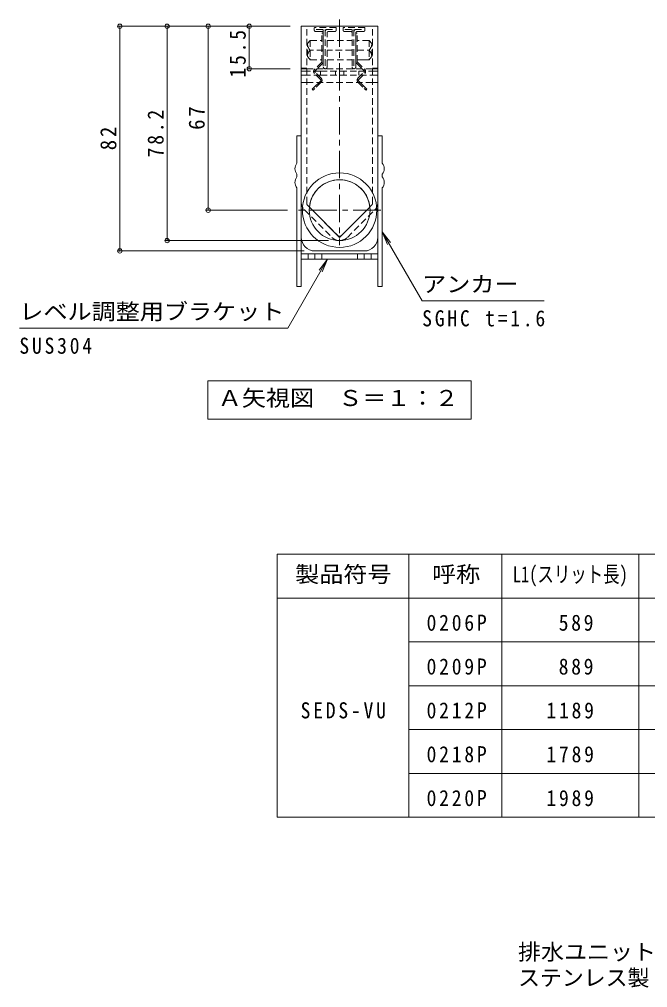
# Model space of a CAD drawing. Units: millimetres on the paper, enlarged 5 times, with parts at other scales. Extents: x -910 to 1371, y -980 to 819.
# Drawn here: x -688 to -114, y -980 to -97 of the extents above; entities that cross this region are included whole.
import ezdxf
from ezdxf.enums import TextEntityAlignment as Align

# ---------------------------------------------------------------- set-up
doc = ezdxf.new("R2010")
doc.units = ezdxf.units.MM
doc.header["$LTSCALE"] = 5
doc.header["$PDMODE"] = 32
doc.header["$PDSIZE"] = 4
for name, pattern in [('CHAIN1', [8, 5, -1, 1, -1]), ('CHAIN2', [12, 9, -1, 1, -1]), ('DASHED1', [1.8, 1.2, -0.6])]:
    doc.linetypes.add(name, pattern=pattern)
for name, color, linetype, lineweight in [('D-0_0226_下階梁情報', 4, 'DASHED1', 9), ('D-1_0227_下階間仕切�', 3, 'DASHED1', 9), ('D-2_0218_', 2, 'DASHED1', 9), ('D-3_0217_', 6, 'DASHED1', 9), ('D-4_0216_', 7, 'Continuous', 9), ('D-5_0242_', 7, 'Continuous', 9), ('D-6_0220_', 2, 'Continuous', 9), ('D-7_0219_', 5, 'DASHED1', 5), ('D-8_0221_', 4, 'DASHED1', 9), ('D-A_0243_', 1, 'Continuous', 5), ('F-5_F-5ﾚｲﾔ', 2, 'Continuous', 9), ('F-F_F-Fﾚｲﾔ', 2, 'Continuous', 9)]:
    doc.layers.add(name, color=color, linetype=linetype, lineweight=lineweight)
doc.styles.add('ＭＳ ゴシック', font='')
doc.styles.get('ＭＳ ゴシック').set_extended_font_data('MS Gothic')

msp = doc.modelspace()

# ---------------------------------------------------------------- linework, layer by layer
at = {"layer": 'D-0_0226_下階梁情報', "linetype": 'CHAIN1'}
for p, q in [((-395.698, -96.656), (-395.698, -302.592)), ((-358.201, -270.7), (-433.195, -270.7))]:
    msp.add_line(p, q, dxfattribs=at)
at = {"layer": 'D-0_0226_下階梁情報'}
for p, q in [((-430.698, -263.45), (-430.698, -102.942)), ((-430.698, -102.942), (-425.698, -102.942)), ((-425.698, -264.486), (-425.698, -102.942)), ((-365.698, -264.502), (-365.698, -102.942)), ((-360.698, -102.942), (-365.698, -102.942)), ((-360.698, -263.482), (-360.698, -102.942)), ((-430.698, -141.318), (-425.698, -141.318)), ((-360.698, -141.318), (-365.698, -141.318)), ((-430.698, -154.192), (-425.698, -154.192)), ((-360.698, -154.192), (-365.698, -154.192)), ((-427.769, -270.521), (-402.769, -295.521)), ((-424.966, -266.253), (-397.466, -293.753)), ((-366.43, -266.253), (-393.93, -293.753)), ((-388.627, -295.521), (-363.627, -270.521))]:
    msp.add_line(p, q, dxfattribs=at)
for centre, radius, start, end in [((-420.698, -263.45), 10, 180, 225), ((-423.198, -264.486), 2.5, 180, 225), ((-368.198, -264.486), 2.5, 315, 359.63206), ((-370.698, -263.45), 10, 315, 359.81603), ((-395.698, -288.45), 10, 225, 315), ((-395.698, -291.986), 2.5, 225, 315)]:
    msp.add_arc(centre, radius, start, end, dxfattribs=at)
at = {"layer": 'D-1_0227_下階間仕切�'}
for p, q in [((-425.698, -141.692), (-430.698, -141.692)), ((-425.698, -141.692), (-365.698, -141.692)), ((-365.698, -141.692), (-360.698, -141.692)), ((-425.698, -154.192), (-365.698, -154.192))]:
    msp.add_line(p, q, dxfattribs=at)
at = {"layer": 'D-2_0218_'}
for p, q in [((-418.823, -104.442), (-418.823, -106.442)), ((-399.073, -104.192), (-418.573, -104.192)), ((-417.073, -105.942), (-400.573, -105.942)), ((-410.573, -105.942), (-410.573, -139.942)), ((-408.823, -105.942), (-408.823, -139.942)), ((-398.823, -106.442), (-398.823, -104.442)), ((-392.573, -104.442), (-392.573, -106.442)), ((-372.823, -104.192), (-392.323, -104.192)), ((-390.823, -105.942), (-374.323, -105.942)), ((-384.323, -105.942), (-384.323, -139.942)), ((-382.573, -105.942), (-382.573, -139.942)), ((-372.573, -106.442), (-372.573, -104.442)), ((-417.573, -107.692), (-411.823, -107.692)), ((-407.073, -139.942), (-407.073, -108.942)), ((-405.823, -107.692), (-400.073, -107.692)), ((-391.323, -107.692), (-385.573, -107.692)), ((-380.823, -139.942), (-380.823, -108.942)), ((-379.573, -107.692), (-373.823, -107.692))]:
    msp.add_line(p, q, dxfattribs=at)
at = {"layer": 'D-2_0218_', "color": 3}
for p, q in [((-425.073, -118.817), (-422.573, -115.853)), ((-425.073, -130.567), (-425.073, -118.817)), ((-422.573, -115.853), (-422.573, -132.755)), ((-422.573, -115.853), (-411.823, -115.853)), ((-407.073, -115.853), (-384.323, -115.853)), ((-368.823, -115.853), (-379.573, -115.853)), ((-368.823, -115.853), (-368.823, -132.755)), ((-366.323, -118.817), (-368.823, -115.853)), ((-366.323, -130.567), (-366.323, -118.817)), ((-425.073, -130.567), (-423.228, -132.755)), ((-410.573, -124.692), (-422.573, -124.692)), ((-384.323, -124.692), (-407.073, -124.692)), ((-379.573, -124.692), (-368.823, -124.692)), ((-366.323, -130.567), (-368.168, -132.755)), ((-423.228, -132.755), (-422.573, -133.531)), ((-422.573, -132.755), (-422.573, -133.531)), ((-422.573, -133.531), (-411.823, -133.531)), ((-407.073, -133.531), (-384.323, -133.531)), ((-373.198, -133.531), (-379.573, -133.531)), ((-368.168, -132.755), (-368.823, -133.531))]:
    msp.add_line(p, q, dxfattribs=at)
msp.add_lwpolyline([(-368.823, -132.755), (-368.823, -133.531), (-373.198, -133.531)], dxfattribs=at)
at = {"layer": 'D-2_0218_'}
for centre, radius, start, end in [((-418.573, -104.442), 0.25, 90, 180), ((-407.073, -107.692), 1.75, 89.99998, 180), ((-399.073, -104.442), 0.25, 0, 90), ((-392.323, -104.442), 0.25, 90, 180), ((-380.823, -107.692), 1.75, 89.99998, 180), ((-372.823, -104.442), 0.25, 0, 90), ((-417.573, -106.442), 1.25, 180, 270), ((-411.823, -108.942), 1.25, 0, 90), ((-405.823, -108.942), 1.25, 90, 180), ((-400.073, -106.442), 1.25, 270, 0), ((-391.323, -106.442), 1.25, 180, 270), ((-385.573, -108.942), 1.25, 0, 90), ((-379.573, -108.942), 1.25, 90, 180), ((-373.823, -106.442), 1.25, 270, 0), ((-408.823, -139.942), 1.75, 179.99998, 0), ((-382.573, -139.942), 1.75, 179.99998, 0)]:
    msp.add_arc(centre, radius, start, end, dxfattribs=at)
at = {"layer": 'D-2_0218_', "color": 3}
for centre, start, end in [((-416.608, -118.685), 180.89706, 225.20555), ((-374.788, -118.685), 314.79445, 359.10294), ((-416.608, -130.7), 134.79445, 179.10294), ((-374.788, -130.7), 0.89706, 45.20555)]:
    msp.add_arc(centre, 8.466, start, end, dxfattribs=at)
at = {"layer": 'D-3_0217_'}
for p, q in [((-430.698, -270.442), (-427.848, -270.442)), ((-363.549, -270.442), (-360.698, -270.442)), ((-424.448, -310.442), (-424.448, -315.442)), ((-411.948, -310.442), (-411.948, -315.442)), ((-379.448, -310.442), (-379.448, -315.442)), ((-366.948, -310.442), (-366.948, -315.442))]:
    msp.add_line(p, q, dxfattribs=at)
at = {"layer": 'D-3_0217_', "linetype": 'Continuous'}
for p, q in [((-360.698, -310.442), (-430.698, -310.442)), ((-360.698, -315.442), (-430.698, -315.442))]:
    msp.add_line(p, q, dxfattribs=at)
at = {"layer": 'D-3_0217_', "linetype": 'CHAIN2'}
for p, q in [((-418.198, -310.442), (-418.198, -315.442)), ((-373.198, -310.442), (-373.198, -315.442))]:
    msp.add_line(p, q, dxfattribs=at)
at = {"layer": 'D-4_0216_'}
for p, q in [((-597.845, -102.942), (-440.698, -102.942)), ((-596.345, -102.942), (-596.345, -307.942)), ((-553.198, -102.942), (-553.198, -298.45)), ((-515.698, -102.942), (-515.698, -270.7)), ((-478.198, -102.942), (-478.198, -141.692)), ((-479.698, -141.692), (-440.698, -141.692)), ((-517.198, -270.7), (-443.195, -270.7)), ((-554.698, -298.45), (-405.698, -298.45)), ((-597.845, -307.942), (-428.198, -307.942))]:
    msp.add_line(p, q, dxfattribs=at)
for p in [(-596.345, -102.942), (-553.198, -102.942), (-515.698, -102.942), (-478.198, -102.942), (-478.198, -141.692), (-515.698, -270.7), (-553.198, -298.45), (-596.345, -307.942)]:
    msp.add_point(p, dxfattribs=at)
at = {"layer": 'D-5_0242_'}
for p, q in [((-356.698, -290.442), (-351.914, -301.991)), ((-406.709, -315.442), (-414.319, -325.359)), ((-320.331, -353.432), (-209.081, -353.432)), ((-443.076, -378.432), (-688.076, -378.432)), ((-515.948, -426.307), (-275.448, -426.307)), ((-515.948, -426.307), (-515.948, -461.307)), ((-275.448, -426.307), (-275.448, -461.307)), ((-515.948, -461.307), (-275.448, -461.307))]:
    msp.add_line(p, q, dxfattribs=at)
for points in [[(-320.331, -353.432), (-356.698, -290.442), (-349.088, -300.359)], [(-443.076, -378.432), (-406.709, -315.442), (-411.493, -326.991)]]:
    msp.add_lwpolyline(points, dxfattribs=at)
at = {"layer": 'D-6_0220_'}
for p, q in [((-430.698, -295.442), (-430.698, -102.942)), ((-360.698, -102.942), (-430.698, -102.942)), ((-360.698, -295.442), (-360.698, -102.942)), ((-423.308, -267.911), (-395.698, -295.521)), ((-368.088, -267.911), (-395.698, -295.521)), ((-373.198, -307.942), (-418.198, -307.942))]:
    msp.add_line(p, q, dxfattribs=at)
at = {"layer": 'D-6_0220_', "color": 5, "lineweight": 5}
for radius in [34, 27.75]:
    msp.add_circle((-395.698, -270.7), radius, dxfattribs=at)
at = {"layer": 'D-6_0220_'}
for centre, radius, start, end in [((-395.698, -270.7), 27.75, 5.76694, 174.23267), ((-418.198, -295.442), 12.5, 180, 270), ((-373.198, -295.442), 12.5, 270, 0)]:
    msp.add_arc(centre, radius, start, end, dxfattribs=at)
at = {"layer": 'D-7_0219_'}
for p, q in [((-425.698, -143.942), (-430.698, -143.942)), ((-425.698, -147.692), (-430.698, -147.692)), ((-413.198, -143.942), (-425.698, -143.942)), ((-413.198, -147.692), (-425.698, -147.692)), ((-413.198, -143.942), (-378.198, -143.942)), ((-413.198, -143.942), (-413.198, -147.692)), ((-413.198, -147.692), (-365.698, -147.692)), ((-399.448, -143.942), (-399.448, -147.692)), ((-391.948, -143.942), (-391.948, -147.692)), ((-378.198, -143.942), (-365.698, -143.942)), ((-378.198, -143.942), (-378.198, -147.692)), ((-365.698, -143.942), (-360.698, -143.942)), ((-365.698, -147.692), (-360.698, -147.692))]:
    msp.add_line(p, q, dxfattribs=at)
at = {"layer": 'D-8_0221_'}
for p, q in [((-411.823, -135.273), (-411.823, -109.192)), ((-411.823, -109.192), (-410.573, -109.192)), ((-410.573, -135.014), (-410.573, -109.192)), ((-379.573, -109.192), (-380.823, -109.192)), ((-380.823, -135.014), (-380.823, -109.192)), ((-379.573, -135.273), (-379.573, -109.192)), ((-412.006, -135.715), (-417.984, -141.692)), ((-411.305, -136.782), (-416.216, -141.692)), ((-380.091, -136.782), (-375.18, -141.692)), ((-379.39, -135.715), (-373.412, -141.692)), ((-418.026, -141.734), (-418.716, -142.425)), ((-412.926, -151.75), (-418.716, -145.96)), ((-416.299, -141.776), (-417.832, -143.308)), ((-412.484, -150.425), (-417.832, -145.076)), ((-378.912, -150.425), (-373.564, -145.076)), ((-378.47, -151.75), (-372.68, -145.96)), ((-375.097, -141.776), (-373.564, -143.308)), ((-373.37, -141.734), (-372.68, -142.425)), ((-418.198, -157.907), (-420.695, -160.403)), ((-412.716, -154.192), (-418.198, -159.674)), ((-414.484, -154.192), (-418.198, -157.907)), ((-412.926, -152.634), (-414.484, -154.192)), ((-412.484, -153.96), (-412.716, -154.192)), ((-378.912, -153.96), (-378.68, -154.192)), ((-378.68, -154.192), (-373.198, -159.674)), ((-378.47, -152.634), (-376.912, -154.192)), ((-376.912, -154.192), (-373.198, -157.907)), ((-373.198, -157.907), (-370.701, -160.403))]:
    msp.add_line(p, q, dxfattribs=at)
for points in [[(-418.198, -159.674), (-419.811, -161.287), (-420.695, -160.403)], [(-373.198, -159.674), (-371.585, -161.287), (-370.701, -160.403)]]:
    msp.add_lwpolyline(points, dxfattribs=at)
for centre, radius, start, end in [((-412.448, -135.273), 0.625, 315, 0), ((-413.073, -135.014), 2.5, 315, 0), ((-378.323, -135.014), 2.5, 180, 225), ((-378.948, -135.273), 0.625, 180, 225), ((-416.948, -144.192), 2.5, 135, 225), ((-416.948, -144.192), 1.25, 135, 225), ((-374.448, -144.192), 1.25, 315, 45), ((-374.448, -144.192), 2.5, 315, 45), ((-413.368, -152.192), 0.625, 315, 45), ((-414.251, -152.192), 2.5, 315, 45), ((-377.145, -152.192), 2.5, 135, 225), ((-378.028, -152.192), 0.625, 135, 225)]:
    msp.add_arc(centre, radius, start, end, dxfattribs=at)
at = {"layer": 'D-A_0243_'}
for p, q in [((-430.698, -202.942), (-434.698, -202.942)), ((-434.698, -202.942), (-434.698, -215.942)), ((-430.698, -202.942), (-430.698, -215.942)), ((-360.698, -202.942), (-356.698, -202.942)), ((-360.698, -202.942), (-360.698, -215.942)), ((-356.698, -202.942), (-356.698, -215.942)), ((-434.698, -215.942), (-434.698, -227.942)), ((-430.698, -215.942), (-430.698, -340.442)), ((-360.698, -215.942), (-360.698, -340.442)), ((-356.698, -215.942), (-356.698, -227.942)), ((-434.698, -237.942), (-434.698, -240.442)), ((-356.698, -237.942), (-356.698, -240.442)), ((-434.698, -250.442), (-434.698, -340.442)), ((-356.698, -250.442), (-356.698, -340.442)), ((-430.698, -340.442), (-434.698, -340.442)), ((-360.698, -340.442), (-356.698, -340.442))]:
    msp.add_line(p, q, dxfattribs=at)
for centre, start, end in [((-428.43, -232.942), 141.41991, 218.58009), ((-362.966, -232.942), 321.41991, 38.58009), ((-428.43, -245.442), 141.41991, 218.58009), ((-362.966, -245.442), 321.41991, 38.58009)]:
    msp.add_arc(centre, 8.018, start, end, dxfattribs=at)
at = {"layer": 'F-F_F-Fﾚｲﾔ', "color": 7}
for p, q in [((-452.553, -824.589), (-452.553, -584.589)), ((-452.553, -584.589), (507.447, -584.589)), ((-332.563, -824.589), (-332.563, -584.589)), ((-247.552, -824.589), (-247.552, -584.589)), ((-122.553, -824.589), (-122.553, -584.589)), ((-452.553, -624.589), (507.447, -624.589)), ((-37.553, -664.589), (-332.563, -664.589)), ((-37.553, -704.589), (-332.563, -704.589)), ((-37.553, -744.589), (-332.563, -744.589)), ((-37.553, -784.589), (-332.563, -784.589)), ((507.447, -824.589), (-452.553, -824.589))]:
    msp.add_line(p, q, dxfattribs=at)

# ---------------------------------------------------------------- texts
at = {"layer": 'D-4_0216_', "color": 2, "char_height": 14.66, "attachment_point": 7, "rotation": 90, "style": 'ＭＳ ゴシック'}
for s, insert in [('\\T1.28;\\W0.9;15.5', (-481.198, -149.768)), ('\\T1.28;\\W0.9;78.2', (-556.198, -222.571)), ('\\T1.27;\\W0.95;67', (-518.698, -197.446)), ('\\T1.27;\\W0.95;82', (-599.345, -216.067))]:
    msp.add_mtext(s, dxfattribs=dict(at, insert=insert))
at = {"layer": 'D-5_0242_', "color": 2, "style": 'ＭＳ ゴシック', "width": 1.1}
for s, p in [('アンカー', (-320.331, -349.932)), ('レベル調整用ブラケット', (-688.076, -374.932)), ('Ａ矢視図\u3000Ｓ＝１：２', (-506.948, -453.807))]:
    msp.add_text(s, height=14.66, dxfattribs=at).set_placement(p, align=Align.BOTTOM_LEFT)
at = {"layer": 'D-5_0242_', "color": 2, "char_height": 14.66, "attachment_point": 7, "style": 'ＭＳ ゴシック'}
for s, insert in [('\\T1.28;\\W0.9;SGHC\\~t=1.6', (-320.331, -376.932)), ('\\T1.28;\\W0.9;SUS304', (-688.076, -401.932))]:
    msp.add_mtext(s, dxfattribs=dict(at, insert=insert))
at = {"layer": 'F-5_F-5ﾚｲﾔ', "style": 'ＭＳ ゴシック', "width": 1.05}
msp.add_text('排水ユニット\u3000ステンレス製スリット\u3000すきま2.5mm', height=14.66, dxfattribs=at).set_placement((-232.813, -959.068), align=Align.BOTTOM_LEFT)
at = {"layer": 'F-5_F-5ﾚｲﾔ', "style": 'ＭＳ ゴシック'}
msp.add_text('ステンレス製トラフ\u3000ユニットタイプ\u3000端部排水\u3000よこ引き用\u3000ＳＥＤＳ－ＶＵ', height=14.66, dxfattribs=at).set_placement((-232.813, -982.673), align=Align.BOTTOM_LEFT)
at = {"layer": 'F-F_F-Fﾚｲﾔ', "style": 'ＭＳ ゴシック'}
for s, width, p in [('製品符号', 1.1, (-436.308, -614.589)), ('呼称', 1.1, (-311.308, -614.589)), ('L1(スリット長)', 0.75, (-237.552, -614.589))]:
    msp.add_text(s, height=14.66, dxfattribs=dict(at, width=width)).set_placement(p, align=Align.BOTTOM_LEFT)
at = {"layer": 'F-F_F-Fﾚｲﾔ', "char_height": 14.66, "attachment_point": 7, "style": 'ＭＳ ゴシック'}
for s, insert in [('\\T1.28;\\W0.9;0206P', (-316.308, -654.589)), ('\\T1.27;\\W0.9;589', (-195.677, -654.589)), ('\\T1.28;\\W0.9;0209P', (-316.308, -694.589)), ('\\T1.27;\\W0.9;889', (-195.677, -694.589)), ('\\T1.28;\\W0.9;SEDS-VU', (-431.308, -734.589)), ('\\T1.28;\\W0.9;0212P', (-316.308, -734.589)), ('\\T1.28;\\W0.9;1189', (-206.927, -734.589)), ('\\T1.28;\\W0.9;0218P', (-316.308, -774.589)), ('\\T1.28;\\W0.9;1789', (-206.927, -774.589)), ('\\T1.28;\\W0.9;0220P', (-316.308, -814.589)), ('\\T1.28;\\W0.9;1989', (-206.927, -814.589))]:
    msp.add_mtext(s, dxfattribs=dict(at, insert=insert))

doc.saveas('drawing.dxf')
